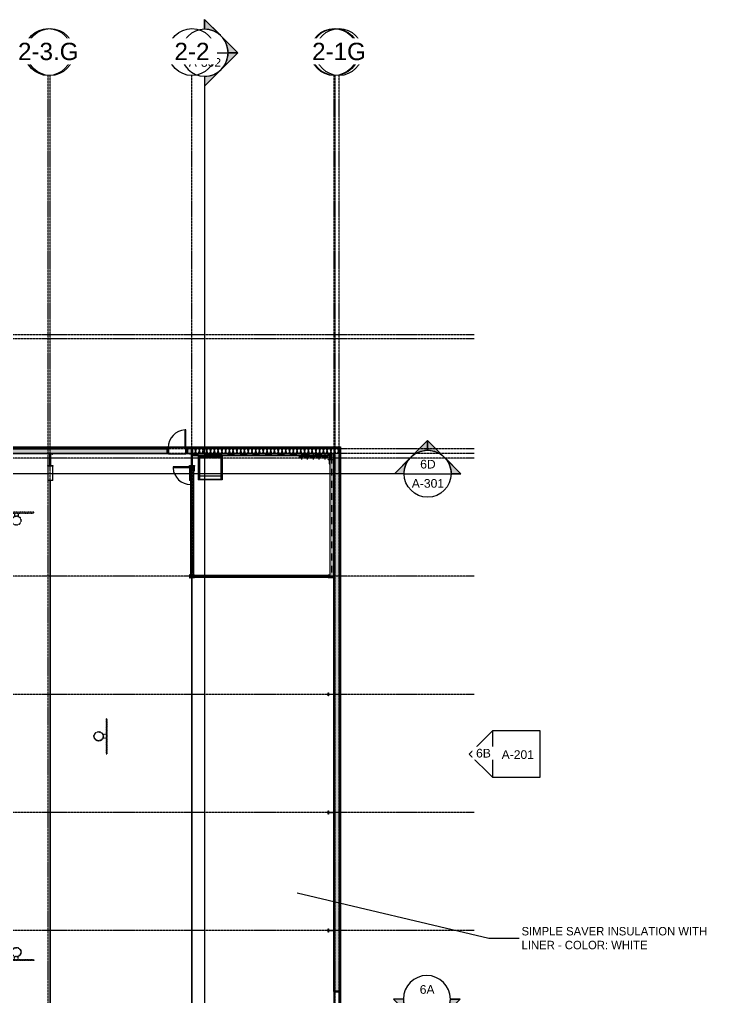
# Model space of a CAD drawing. Header units: inches. Extents: x 21035 to 27089, y -23277 to -20247.
# Drawn here: x 25629 to 27085, y -22244 to -20247 of the extents above; entities that cross this region are included whole.
import ezdxf

# ---------------------------------------------------------------- set-up
doc = ezdxf.new("R2010")
doc.units = ezdxf.units.IN
doc.header["$MEASUREMENT"] = 0
for name, pattern in [('Dash', [0.25, 0.125, -0.125]), ('Grid Line 1_2_', [0.875, 0.5, -0.125, 0.125, -0.125]), ('Hidden 1_8_', [0.1875, 0.125, -0.0625])]:
    doc.linetypes.add(name, pattern=pattern)
for name, color, linetype, lineweight in [('A-ANNO-IDEN', 131, 'Continuous', 9), ('A-DOOR', 31, 'Continuous', 13), ('A-GLAZ', 151, 'Continuous', 13), ('A-ROOF', 132, 'Continuous', 13), ('A-ROOF-PATT', 132, 'Continuous', 13), ('A-WALL', 113, 'Continuous', 13), ('A-WALL-PATT', 111, 'Continuous', 25), ('E-POWR-CNTR', 130, 'Continuous', 9), ('E-POWR-RISE', 130, 'Continuous', 9), ('G-ANNO-SYMB', 111, 'Continuous', 9), ('I-WALL', 2, 'Continuous', 13), ('Q-SPCQ', 91, 'Continuous', 13), ('Q-SPCQ-HDLN', 91, 'Dash', 9), ('S-BEAM', 12, 'Continuous', 13), ('S-COLS', 52, 'Continuous', 13), ('S-GRID', 1, 'Continuous', 9), ('S-GRID-IDEN', 1, 'Continuous', 9)]:
    doc.layers.add(name, color=color, linetype=linetype, lineweight=lineweight)
doc.styles.add('Arial', font='arial.ttf', dxfattribs={"height": 35.407186})
doc.styles.add('Arial_1', font='arial.ttf', dxfattribs={"height": 17.703593})
doc.styles.add('Century Gothic', font='GOTHIC.TTF', dxfattribs={"height": 17.245342})
pattern_1 = [(0, (0, 0), (0, 24), []), (90, (0, 0), (-24, 1e-15), [])]
pattern_2 = [(161.57, (0.96, 0.96), (-7.6802237, -0.0009796), [0, -54.643, 6.067, 0]), (18.43, (-0.96, 0.96), (-7.6802237, 0.0009796), [0, -54.643, 6.067, 0]), (108.43, (0.96, 0.96), (3.8382953, -19.20136532), [18.211, -42.499]), (71.57, (-0.96, 0.96), (3.8382953, 19.20136532), [18.211, -42.499])]
pattern_3 = [(45, (0, 0), (-19.00703, 19.00703), []), (45, (0, 28.8), (-19.00703, 19.00703), [])]
pattern_4 = [(225, (25691.39, -22360.053), (19.00703, -19.00703), []), (225, (25691.39, -22388.853), (19.00703, -19.00703), [])]
pattern_5 = [(225, (25980.89, -22360.053), (19.00703, -19.00703), []), (225, (25980.89, -22388.853), (19.00703, -19.00703), [])]
pattern_6 = [(0, (0, 0), (61.44, 15.36), [2.534, -43.546, 2.534, -43.546, -245.76]), (0, (0, 0), (61.44, 15.36), [-92.16, 2.534, -89.626, 2.534, -43.546, -107.52]), (0, (0, 0), (61.44, 15.36), [-230.4, 2.534, -28.186, 2.534, -74.266]), (120, (23.04, 7.68), (-44.02215, 45.528601), [2.534, -43.546, 2.534, -43.546, -245.76]), (120, (23.04, 7.68), (-44.02215, 45.528601), [-92.16, 2.534, -89.626, 2.534, -43.546, -107.52]), (120, (23.04, 7.68), (-44.02215, 45.528601), [-230.4, 2.534, -28.186, 2.534, -74.266]), (240, (30.72, 38.4), (-17.41785, -60.888601), [2.534, -43.546, 2.534, -43.546, -245.76]), (240, (30.72, 38.4), (-17.41785, -60.888601), [-92.16, 2.534, -89.626, 2.534, -43.546, -107.52]), (240, (30.72, 38.4), (-17.41785, -60.888601), [-230.4, 2.534, -28.186, 2.534, -74.266])]

# ---------------------------------------------------------------- blocks, each defined once
blk = doc.blocks.new('Basketball_Backstop-Performance_Sports_Systems-3103-Ceiling_Hung - 27_-0_ to 27_-11 7_8_-706978-RCP - First Floor')
at = {"layer": 'Q-SPCQ-HDLN', "color": 8}
for p, q in [((36, 0), (-36, 0)), ((-36, 0), (-36, -2.2)), ((-3.5, 0), (-3.5, 6.2)), ((3.5, 0), (3.5, 6.2)), ((36, -2.2), (36, 0)), ((-36, -2.2), (36, -2.2))]:
    blk.add_line(p, q, dxfattribs=at)
for radius in [9.62, 9]:
    blk.add_circle((0, 15.1), radius, dxfattribs=at)
blk = doc.blocks.new('Basketball_Backstop-Performance_Sports_Systems-3103-Ceiling_Hung - 27_-0_ to 27_-11 7_8_-652462-RCP - First Floor')
at = {"layer": 'Q-SPCQ-HDLN', "color": 8}
for p, q in [((-36, 0), (-36, 2.2)), ((-36, 2.2), (36, 2.2)), ((36, 2.2), (36, 0)), ((36, 0), (-36, 0)), ((-3.5, 0), (-3.5, -6.2)), ((3.5, 0), (3.5, -6.2))]:
    blk.add_line(p, q, dxfattribs=at)
for radius in [9.63, 9]:
    blk.add_circle((0, -15.1), radius, dxfattribs=at)
blk = doc.blocks.new('W-Wide Flange - W18X40-1630767-RCP - First Floor')
at = {"layer": 'S-BEAM', "color": 8, "lineweight": 9}
for p, q in [((-108.1, 3), (-108.1, 2.4)), ((-108.1, 3), (107.9, 3)), ((-108.1, -2.4), (-108.1, -3)), ((-108.1, -3), (107.9, -3))]:
    blk.add_line(p, q, dxfattribs=at)
blk = doc.blocks.new('W-Wide Flange - W12X26-1530486-RCP - First Floor')
at = {"layer": 'S-BEAM', "color": 8, "lineweight": 9}
for p, q in [((-129.4, 3.2), (-118.1, 3.2)), ((-117.6, 3.2), (120.5, 3.2)), ((120.7, 3.2), (121.4, 3.2)), ((121.4, -3.2), (121.4, 3.2)), ((-125.7, -3.2), (-118.1, -3.2)), ((-117.6, -3.2), (120.5, -3.2)), ((120.7, -3.2), (121.4, -3.2))]:
    blk.add_line(p, q, dxfattribs=at)
at = {"layer": 'S-BEAM', "color": 8, "linetype": 'Hidden 1_8_', "lineweight": 9}
for p, q in [((-129.4, 0.1), (-118.1, 0.1)), ((-117.6, 0.1), (120.5, 0.1)), ((120.7, 0.1), (121.4, 0.1)), ((-129.4, -0.1), (-118.2, -0.1)), ((-117.6, -0.1), (120.5, -0.1)), ((120.7, -0.1), (121.4, -0.1))]:
    blk.add_line(p, q, dxfattribs=at)
blk = doc.blocks.new('columns and girder2 - one-1334686-RCP - First Floor')
at = {"layer": 'S-BEAM', "lineweight": 9}
h = blk.add_hatch(dxfattribs=at)
h.set_pattern_fill('FP_22', color=8, style=0, pattern_type=2)
h.set_pattern_definition(pattern_4)
h.paths.add_polyline_path([(-5, -1.2), (-5, -2), (5, -2), (5, -1.2), (0, -1.2)], flags=0)
h.paths.add_polyline_path([(5, -22.8), (-5, -22.8), (-5, -24.3), (5, -24.3), (5, -23.3)], flags=0)
h.paths.add_polyline_path([(5, -1199.8), (-5, -1199.8), (-5, -1201.3), (5, -1201.3)], flags=0)
h.paths.add_polyline_path([(5, -1224.3), (-5, -1224.3), (-5, -1225), (5, -1225)], flags=0)
h = blk.add_hatch(dxfattribs=at)
h.set_pattern_fill('FP_22', color=8, style=0, pattern_type=2)
h.set_pattern_definition(pattern_4)
h.paths.add_polyline_path([(0.6, -2), (-0.6, -2), (-0.6, -22.8), (0.6, -22.8), (0.6, -4)], flags=0)
h.paths.add_polyline_path([(0.6, -1201.3), (-0.6, -1201.3), (-0.6, -1224.3), (0.6, -1224.3)], flags=0)
at = {"layer": 'S-BEAM', "color": 7}
for p, q in [((-5, -2), (-5, -1.2)), ((5, -2), (-5, -2)), ((-0.6, -22.8), (-0.6, -2)), ((-0.6, -2), (0.6, -2)), ((0.6, -2), (0.6, -22.8)), ((5, -1.2), (5, -2)), ((-5, -24.3), (-5, -22.8)), ((-5, -22.8), (5, -22.8)), ((5, -24.3), (-5, -24.3)), ((0.6, -22.8), (-0.6, -22.8)), ((5, -22.8), (5, -24.3)), ((-5, -1201.3), (-5, -1199.8)), ((-5, -1199.8), (5, -1199.8)), ((5, -1201.3), (-5, -1201.3)), ((-0.6, -1224.3), (-0.6, -1201.3)), ((-0.6, -1201.3), (0.6, -1201.3)), ((0.6, -1201.3), (0.6, -1224.3)), ((5, -1199.8), (5, -1201.3)), ((-5, -1225), (-5, -1224.3)), ((-5, -1224.3), (5, -1224.3)), ((0.6, -1224.3), (-0.6, -1224.3)), ((5, -1224.3), (5, -1225))]:
    blk.add_line(p, q, dxfattribs=at)
at = {"layer": 'S-BEAM', "color": 8, "lineweight": 9}
for p, q in [((-5, -24.3), (-5, -52)), ((5, -52), (5, -24.3)), ((-5, -52), (5, -52)), ((-0.6, -52), (-0.6, -217.2)), ((0.6, -217.2), (0.6, -52)), ((-0.6, -217.2), (-0.6, -338.2)), ((-0.6, -217.2), (0.6, -217.2)), ((0.6, -338.2), (0.6, -217.2)), ((-0.6, -338.2), (-0.6, -761.8)), ((-0.6, -338.2), (0.6, -338.2)), ((0.6, -761.8), (0.6, -338.2)), ((-0.6, -761.8), (-0.6, -997.1)), ((-0.6, -761.8), (0.6, -761.8)), ((0.6, -997.1), (0.6, -761.8)), ((-0.6, -997.1), (-0.6, -1170.7)), ((-0.6, -997.1), (0.6, -997.1)), ((0.6, -1170.7), (0.6, -997.1)), ((-5, -1170.7), (-5, -1199.8)), ((-5, -1170.7), (5, -1170.7)), ((5, -1199.8), (5, -1170.7))]:
    blk.add_line(p, q, dxfattribs=at)
blk = doc.blocks.new('columns and girder2 - one-V53-RCP - First Floor')
at = {"layer": 'S-BEAM', "lineweight": 9}
h = blk.add_hatch(dxfattribs=at)
h.set_pattern_fill('FP_32', color=8, style=0, pattern_type=2)
h.set_pattern_definition(pattern_5)
h.paths.add_polyline_path([(-5, -0.5), (-5, -2), (5, -2), (5, -0.5), (3, -0.5)], flags=0)
h.paths.add_polyline_path([(5, -22.8), (-5, -22.8), (-5, -24.3), (5, -24.3), (5, -23.3)], flags=0)
h.paths.add_polyline_path([(3, -1199.8), (2.4, -1199.8), (2.4, -1201.1), (-2.4, -1201.1), (-2.4, -1199.8), (-5, -1199.8), (-5, -1201.3), (5, -1201.3), (5, -1199.8)], flags=0)
h.paths.add_polyline_path([(5, -1224.3), (-5, -1224.3), (-5, -1225), (5, -1225)], flags=0)
h = blk.add_hatch(dxfattribs=at)
h.set_pattern_fill('FP_32', color=8, style=0, pattern_type=2)
h.set_pattern_definition(pattern_5)
h.paths.add_polyline_path([(-0.6, -2), (-0.6, -22.8), (0.6, -22.8), (0.6, -2)], flags=0)
h.paths.add_polyline_path([(0.6, -1201.3), (-0.6, -1201.3), (-0.6, -1224.3), (0.6, -1224.3), (0.6, -1204.7)], flags=0)
at = {"layer": 'S-BEAM', "color": 7}
for p, q in [((-5, -2), (-5, -0.5)), ((-5, -0.5), (5, -0.5)), ((5, -2), (-5, -2)), ((-0.6, -22.8), (-0.6, -2)), ((-0.6, -2), (0.6, -2)), ((0.6, -2), (0.6, -22.8)), ((5, -0.5), (5, -2)), ((-5, -24.3), (-5, -22.8)), ((-5, -22.8), (5, -22.8)), ((5, -24.3), (-5, -24.3)), ((0.6, -22.8), (-0.6, -22.8)), ((5, -22.8), (5, -24.3)), ((-5, -1201.3), (-5, -1199.8)), ((-5, -1199.8), (-2.4, -1199.8)), ((5, -1201.3), (-5, -1201.3)), ((-0.6, -1224.3), (-0.6, -1201.3)), ((-0.6, -1201.3), (0.6, -1201.3)), ((0.6, -1201.3), (0.6, -1224.3)), ((2.4, -1199.8), (5, -1199.8)), ((5, -1199.8), (5, -1201.3)), ((-5, -1225), (-5, -1224.3)), ((-5, -1224.3), (5, -1224.3)), ((0.6, -1224.3), (-0.6, -1224.3)), ((5, -1224.3), (5, -1225))]:
    blk.add_line(p, q, dxfattribs=at)
at = {"layer": 'S-BEAM', "color": 8, "lineweight": 9}
for p, q in [((-5, -24.3), (-5, -52)), ((5, -52), (5, -24.3)), ((-5, -52), (5, -52)), ((-0.6, -52), (-0.6, -217.2)), ((0.6, -217.2), (0.6, -52)), ((-0.6, -217.2), (-0.6, -338.2)), ((-0.6, -217.2), (0.6, -217.2)), ((0.6, -338.2), (0.6, -217.2)), ((-0.6, -338.2), (-0.6, -761.8)), ((-0.6, -338.2), (0.6, -338.2)), ((0.6, -761.8), (0.6, -338.2)), ((-0.6, -761.8), (-0.6, -972.6)), ((-0.6, -761.8), (0.6, -761.8)), ((0.6, -972.6), (0.6, -761.8)), ((3, -1170.7), (5, -1170.7)), ((5, -1199.8), (5, -1170.7)), ((-5, -1190), (-5, -1199.8))]:
    blk.add_line(p, q, dxfattribs=at)
blk = doc.blocks.new('Single-Flush - 36_ x 96_-1048073-RCP - First Floor')
at = {"layer": 'A-DOOR', "color": 7}
for p, q in [((16, 6.6), (16, 42.6)), ((18, 42.6), (16, 42.6)), ((18, 6.6), (18, 42.6)), ((18, 6.6), (16, 6.6))]:
    blk.add_line(p, q, dxfattribs=at)
at = {"layer": 'A-DOOR', "color": 8, "lineweight": 9}
blk.add_arc((18, 6.6), 36.1, 93.1789, 180, dxfattribs=at)
blk = doc.blocks.new('Girt_Z - 10_D-1239982-RCP - First Floor')
at = {"layer": 'S-BEAM', "color": 8, "lineweight": 9}
for p, q in [((26271.4, -22347.6), (26271.4, -22234.7)), ((26272, -22359.6), (26272, -22234.7)), ((26272, -22359.6), (26272, -22234.7)), ((26281.4, -22234.7), (26281.4, -22350.1)), ((26271.4, -22359.1), (26271.4, -22348)), ((26271.4, -22359.6), (26272, -22359.6)), ((26272, -22359.6), (26272, -22359.6)), ((26272, -22359.6), (26273.4, -22359.6))]:
    blk.add_line(p, q, dxfattribs=at)
blk = doc.blocks.new('lad500 - Standard-1624177-RCP - First Floor')
at = {"layer": 'Q-SPCQ', "color": 8, "lineweight": 9}
for p, q in [((26029.6, -21135.1), (26007.7, -21135.1)), ((26007.7, -21135.1), (26007.7, -21140.6)), ((26007.7, -21140.6), (26009.5, -21140.6)), ((26007.9, -21140.4), (26007.9, -21135.2)), ((26007.9, -21135.2), (26029.4, -21135.2)), ((26009.5, -21140.4), (26007.9, -21140.4)), ((26008.1, -21140.4), (26009.6, -21140.4)), ((26008.1, -21143.7), (26008.1, -21140.4)), ((26009.5, -21140.6), (26009.5, -21140.4)), ((26009.6, -21140.4), (26009.6, -21141.4)), ((26009.6, -21142.7), (26009.6, -21141.4)), ((26009.6, -21141.4), (26027.7, -21141.4)), ((26027.7, -21141.4), (26027.7, -21140.4)), ((26027.7, -21140.4), (26029.2, -21140.4)), ((26027.7, -21142.7), (26027.7, -21141.4)), ((26029.4, -21140.4), (26027.8, -21140.4)), ((26027.8, -21140.4), (26027.8, -21140.6)), ((26027.8, -21140.6), (26029.6, -21140.6)), ((26029.2, -21140.4), (26029.2, -21143.7)), ((26029.4, -21135.2), (26029.4, -21140.4)), ((26029.6, -21140.6), (26029.6, -21135.1)), ((26009.6, -21143.7), (26008.1, -21143.7)), ((26027.7, -21142.7), (26009.6, -21142.7)), ((26009.6, -21142.7), (26009.6, -21143.7)), ((26027.7, -21143.7), (26027.7, -21142.7)), ((26029.2, -21143.7), (26027.7, -21143.7))]:
    blk.add_line(p, q, dxfattribs=at)
blk = doc.blocks.new('RoofHatch_RHSR-FB_1_10228_SafetyRailSource - RoofHatch_RHSR-FB_1_10228_SafetyRailSource-1630512-RCP - First Floor')
at = {"layer": 'A-GLAZ', "color": 8, "lineweight": 9}
for p, q in [((-37, -32.4), (-37, 15.6)), ((-37, 15.6), (11, 15.6)), ((10, 16.6), (-36, 16.6)), ((-36, 16.6), (-36, 14.6)), ((-36, 14.6), (10, 14.6)), ((-28.9, 13.8), (-28.9, -30.7)), ((9.3, 13.8), (9.3, 2.1)), ((10, 14.6), (10, 16.6)), ((11, 15.6), (11, 2.5)), ((11, 2.5), (11, 13.8)), ((11, 2.3), (11, -19.2)), ((11, -19.2), (11, 2.3)), ((11.3, 2.5), (11.3, 13.8)), ((11.3, -19.2), (11.3, 2.3)), ((9.3, -19), (9.3, -30.7)), ((11, -19.4), (11, -32.4)), ((11, -30.7), (11, -19.4)), ((11.3, -30.7), (11.3, -19.4)), ((11, -32.4), (-37, -32.4))]:
    blk.add_line(p, q, dxfattribs=at)
blk = doc.blocks.new('W-Wide Flange - W12X22-1624375-RCP - First Floor')
at = {"layer": 'S-BEAM', "color": 8, "lineweight": 9}
for p, q in [((-142.2, 2), (-142.2, -1.6)), ((-142.2, 2), (-142.1, 2)), ((-141.9, 2), (93.8, 2)), ((94, 2), (115.5, 2)), ((115.7, 2), (141.9, 2))]:
    blk.add_line(p, q, dxfattribs=at)
at = {"layer": 'S-BEAM', "color": 8, "linetype": 'Hidden 1_8_', "lineweight": 9}
for p, q in [((-142.2, 0.1), (-142.1, 0.1)), ((-141.9, 0.1), (93.8, 0.1)), ((94, 0.1), (115.5, 0.1)), ((115.7, 0.1), (141.9, 0.1)), ((-142.2, -0.1), (-142.1, -0.1)), ((-141.9, -0.1), (93.8, -0.1)), ((94, -0.1), (115.5, -0.1)), ((115.7, -0.1), (141.9, -0.1))]:
    blk.add_line(p, q, dxfattribs=at)
blk = doc.blocks.new('Single-Flush - 36_ x 84_-1318898-RCP - First Floor')
at = {"layer": 'A-DOOR', "color": 7}
for p, q in [((16, 2.4), (16, 38.4)), ((18, 38.4), (16, 38.4)), ((18, 2.4), (18, 38.4)), ((18, 2.4), (16, 2.4))]:
    blk.add_line(p, q, dxfattribs=at)
at = {"layer": 'A-DOOR', "color": 8, "lineweight": 9}
blk.add_arc((18, 2.4), 36.1, 93.1789, 180, dxfattribs=at)
blk = doc.blocks.new('Grid - Grid Head - Circle-14747-RCP - First Floor')
at = {"layer": 'S-GRID-IDEN'}
blk.add_circle((0, 0), 0.25, dxfattribs=at)
blk = doc.blocks.new('Section - Section Head - Filled-1526-RCP - First Floor')
at = {"layer": 'G-ANNO-SYMB'}
h = blk.add_hatch(color=256, dxfattribs=at)
edge = h.paths.add_edge_path(flags=0)
edge.add_line((-0.427, 0.177), (-0.25, 0.354))
edge.add_line((-0.25, 0.354), (-0.25, 0.25))
edge.add_arc((-0.25, 0), 0.25, 90, 135)
h = blk.add_hatch(color=256, dxfattribs=at)
edge = h.paths.add_edge_path(flags=0)
edge.add_arc((-0.25, 0), 0.25, 45, 90)
edge.add_line((-0.25, 0.25), (-0.25, 0.354))
edge.add_line((-0.25, 0.354), (-0.073, 0.177))
h = blk.add_hatch(color=256, dxfattribs=at)
edge = h.paths.add_edge_path(flags=0)
edge.add_arc((-0.25, 0), 0.25, 137.9216, 180)
edge.add_line((-0.5, 0), (-0.604, 0))
edge.add_line((-0.604, 0), (-0.436, 0.168))
h = blk.add_hatch(color=256, dxfattribs=at)
edge = h.paths.add_edge_path(flags=0)
edge.add_line((-0.064, 0.168), (0.104, 0))
edge.add_line((0.104, 0), (0, 0))
edge.add_arc((-0.25, 0), 0.25, 0, 42.0784)
for p, q in [((-0.25, 0.354), (-0.604, 0)), ((-0.25, 0.354), (-0.427, 0.177)), ((-0.25, 0.354), (0.104, 0)), ((-0.25, 0.25), (-0.25, 0.354)), ((-0.073, 0.177), (-0.25, 0.354)), ((-0.25, 0.354), (-0.25, 0.25)), ((-0.436, 0.168), (-0.604, 0)), ((0.104, 0), (-0.064, 0.168)), ((-0.604, 0), (-0.5, 0)), ((0, 0), (0.104, 0)), ((-0.5, 0), (-0.604, 0)), ((0, 0), (0.104, 0))]:
    blk.add_line(p, q, dxfattribs=at)
for start, end in [(360, 180), (90, 135), (45, 90), (137.9216, 180), (0, 42.0784), (180, 360)]:
    blk.add_arc((-0.25, 0), 0.25, start, end, dxfattribs=at)
blk = doc.blocks.new('Elevation - Detail Number-93309-RCP - First Floor')
at = {"layer": 'G-ANNO-SYMB'}
for p, q in [((-0.25, -0.25), (-0.25, 0.25)), ((-0.25, 0.25), (0.25, 0.25)), ((0.25, 0.25), (0.25, -0.25)), ((0.25, -0.25), (-0.25, -0.25))]:
    blk.add_line(p, q, dxfattribs=at)
blk = doc.blocks.new('Elevation - Detail Number-93036-RCP - First Floor')
at = {"layer": 'G-ANNO-SYMB'}
for p, q in [((0, 0.25), (-0.25, 0)), ((0.25, 0), (0, 0.25)), ((-0.25, 0), (0.25, 0))]:
    blk.add_line(p, q, dxfattribs=at)

msp = doc.modelspace()

# ---------------------------------------------------------------- hatches: boundary and pattern name
at = {"layer": 'A-ROOF-PATT', "lineweight": 9}
h = msp.add_hatch(dxfattribs=at)
h.set_pattern_fill('FP_17', color=8, style=0, pattern_type=2)
h.set_pattern_definition([(90, (0, -38.45), (36.188, -2e-15), [])])
h.paths.add_polyline_path([(26284.39023, -22371.68387), (26284.39023, -21120.45299), (22783.89023, -21120.45299), (22783.89023, -21121.80281), (26283.89023, -21121.80281), (26283.89023, -22233.67781), (26281.39028, -22233.67781), (26281.45273, -22369.55281), (26281.45273, -22369.61531), (26281.45273, -22371.68387), (26283.82773, -22371.68387), (26283.89023, -22371.68387)], flags=0)
h.paths.add_polyline_path([(26272.64023, -22371.68387), (26273.39023, -22371.68387), (26273.39023, -22370.67781), (26272.64023, -22370.67781)], flags=0)
h.paths.add_polyline_path([(22780.63923, -22369.95341), (22781.38923, -22369.95341), (22781.38923, -22356.55281), (22780.63923, -22356.55281), (22780.63923, -22369.55281)], flags=0)
h.paths.add_polyline_path([(22781.38923, -22347.05281), (22781.38923, -22111.80281), (22780.63923, -22111.80281), (22780.63923, -22347.05281)], flags=0)
h.paths.add_polyline_path([(22780.63923, -22105.80281), (22781.38923, -22105.80281), (22781.38923, -21870.55281), (22780.63923, -21870.55281), (22780.63923, -22104.30138)], flags=0)
h.paths.add_polyline_path([(22780.63923, -21864.55281), (22781.38923, -21864.55281), (22781.38923, -21851.55281), (22780.63923, -21851.55281), (22780.63923, -21854.55281)], flags=0)
h.paths.add_polyline_path([(22928.76523, -21135.05281), (23072.76523, -21135.05281), (23072.76523, -21134.30281), (22928.76523, -21134.30281)], flags=0)
at = {"layer": 'A-WALL-PATT', "lineweight": 9}
h = msp.add_hatch(dxfattribs=at)
h.set_pattern_fill('FP_14', color=8, style=0, pattern_type=2)
h.set_pattern_definition(pattern_1)
h.paths.add_polyline_path([(22783.89023, -21124.30281), (22847.76523, -21124.30281), (22847.76523, -21123.30281), (22783.89023, -21123.30281)], flags=0)
h.paths.add_polyline_path([(25981.01523, -21124.30281), (25981.01523, -21123.30281), (25968.76523, -21123.30281), (25968.76523, -21124.30281), (25980.26523, -21124.30281)], flags=0)
h.paths.add_polyline_path([(22919.76523, -21124.30281), (22928.76523, -21124.30281), (22928.76523, -21123.30281), (22919.76523, -21123.30281)], flags=0)
h.paths.add_polyline_path([(25932.76523, -21124.30281), (25932.76523, -21123.30281), (23072.76523, -21123.30281), (23072.76523, -21124.30281), (25802.40138, -21124.30281)], flags=0)
h = msp.add_hatch(dxfattribs=at)
h.set_pattern_fill('FP_11', color=8, style=0, pattern_type=2)
h.set_pattern_definition(pattern_2)
h.paths.add_polyline_path([(23696.83638, -21134.30281), (25932.01523, -21134.30281), (25932.01523, -21128.42781), (25932.76523, -21128.42781), (25932.76523, -21124.30281), (23072.76523, -21124.30281), (23072.76523, -21128.42781), (23073.51523, -21128.42781), (23073.51523, -21134.30281), (23626.65088, -21134.30281)], flags=0)
h.paths.add_polyline_path([(22784.42488, -21134.30281), (22847.01523, -21134.30281), (22847.01523, -21128.42781), (22847.76523, -21128.42781), (22847.76523, -21124.30281), (22783.89023, -21124.30281), (22783.89023, -21134.30281)], flags=0)
h.paths.add_polyline_path([(25980.26523, -21134.30281), (25980.26523, -21124.30281), (25968.76523, -21124.30281), (25968.76523, -21128.42781), (25969.51523, -21128.42781), (25969.51523, -21134.30281), (25977.86513, -21134.30281)], flags=0)
h.paths.add_polyline_path([(22920.51523, -21134.30281), (22928.01523, -21134.30281), (22928.01523, -21128.42781), (22928.76523, -21128.42781), (22928.76523, -21124.30281), (22919.76523, -21124.30281), (22919.76523, -21128.42781), (22920.51523, -21128.42781)], flags=0)
h = msp.add_hatch(dxfattribs=at)
h.set_pattern_fill('FP_14', color=8, style=0, pattern_type=2)
h.set_pattern_definition(pattern_1)
h.paths.add_polyline_path([(26223.51438, -21124.30281), (26282.39023, -21124.30281), (26282.39023, -21123.30281), (25981.01523, -21123.30281), (25981.01523, -21124.30281), (26083.14338, -21124.30281)], flags=0)
h = msp.add_hatch(dxfattribs=at)
h.set_pattern_fill('FP_11', color=8, style=0, pattern_type=2)
h.set_pattern_definition(pattern_2)
h.paths.add_polyline_path([(26271.39023, -21134.30281), (26281.39023, -21134.30281), (26281.39023, -21124.30281), (25981.76523, -21124.30281), (25981.76523, -21134.30281), (26258.60713, -21134.30281)], flags=0)
h = msp.add_hatch(dxfattribs=at)
h.set_pattern_fill('FP_11', color=8, style=0, pattern_type=2)
h.set_pattern_definition(pattern_2)
h.paths.add_polyline_path([(26271.39023, -22232.92781), (26281.39023, -22232.92781), (26281.39023, -21134.30281), (26271.39023, -21134.30281), (26271.39023, -22181.76888)], flags=0)
h = msp.add_hatch(dxfattribs=at)
h.set_pattern_fill('FP_14', color=8, style=0, pattern_type=2)
h.set_pattern_definition(pattern_1)
h.paths.add_polyline_path([(26281.39023, -22233.67781), (26282.39023, -22233.67781), (26282.39023, -21124.30281), (26281.39023, -21124.30281), (26281.39023, -22232.92781)], flags=0)
h = msp.add_hatch(dxfattribs=at)
h.set_pattern_fill('FP_10', color=8, style=0, pattern_type=2)
h.set_pattern_definition(pattern_6)
h.paths.add_polyline_path([(25978.45273, -21384.91031), (25982.70273, -21384.91031), (25982.70273, -21384.28531), (25979.07773, -21384.28531), (25979.07773, -21198.1805), (25980.89023, -21198.1805), (25980.89023, -21197.5555), (25978.45273, -21197.5555), (25978.45273, -21378.04357)], flags=0)
h.paths.add_polyline_path([(25978.45273, -21161.5555), (25980.89023, -21161.5555), (25980.89023, -21160.9305), (25979.07773, -21160.9305), (25979.07773, -21158.93936), (25978.45273, -21158.93936)], flags=0)
h = msp.add_hatch(dxfattribs=at)
h.set_pattern_fill('FP_10', color=8, style=0, pattern_type=2)
h.set_pattern_definition(pattern_6)
h.paths.add_polyline_path([(25982.70273, -21384.91031), (25983.32773, -21384.91031), (25983.32773, -21197.5555), (25980.89023, -21197.5555), (25980.89023, -21198.1805), (25982.70273, -21198.1805), (25982.70273, -21384.28531)], flags=0)
h.paths.add_polyline_path([(25980.89023, -21161.5555), (25983.32773, -21161.5555), (25983.32773, -21158.93936), (25982.70273, -21158.93936), (25982.70273, -21160.9305), (25980.89023, -21160.9305)], flags=0)
h = msp.add_hatch(dxfattribs=at)
h.set_pattern_fill('FP_10', color=8, style=0, pattern_type=2)
h.set_pattern_definition(pattern_6)
h.paths.add_polyline_path([(26083.14338, -21387.49031), (26259.19023, -21387.49031), (26259.19023, -21383.24031), (26258.56523, -21383.24031), (26258.56523, -21386.86531), (25985.51523, -21386.86531), (25985.51523, -21383.24031), (25984.89023, -21383.24031), (25984.89023, -21387.49031), (26012.95788, -21387.49031)], flags=0)
at = {"layer": 'S-COLS', "lineweight": 9}
h = msp.add_hatch(dxfattribs=at)
h.set_pattern_fill('FP_8', color=8, style=0, pattern_type=2)
h.set_pattern_definition(pattern_3)
h.paths.add_polyline_path([(25930.51523, -21134.30281), (25930.51523, -21124.30281), (25927.62523, -21124.30281), (25927.75293, -21124.61111), (25928.06123, -21124.73881), (25929.98923, -21125.04418), (25929.98923, -21133.56145), (25927.75293, -21133.99451), (25927.62523, -21134.30281)], flags=0)
h = msp.add_hatch(dxfattribs=at)
h.set_pattern_fill('FP_8', color=8, style=0, pattern_type=2)
h.set_pattern_definition(pattern_3)
h.paths.add_polyline_path([(25973.90523, -21134.30281), (25973.77752, -21133.99451), (25973.46923, -21133.86681), (25971.54123, -21133.56145), (25971.54123, -21125.04418), (25973.77752, -21124.61111), (25973.90523, -21124.30281), (25971.01523, -21124.30281), (25971.01523, -21134.30281)], flags=0)
h = msp.add_hatch(dxfattribs=at)
h.set_pattern_fill('FP_8', color=8, style=0, pattern_type=2)
h.set_pattern_definition(pattern_3)
h.paths.add_polyline_path([(26259.39023, -21146.80281), (26271.39023, -21146.80281), (26271.39023, -21146.36922), (26266.22616, -21146.36922), (26265.73726, -21146.16671), (26265.53476, -21145.64107), (26265.53476, -21135.42781), (26265.73726, -21134.93891), (26266.22616, -21134.7364), (26271.39023, -21134.7364), (26271.39023, -21134.30281), (26259.39023, -21134.30281), (26259.39023, -21134.7364), (26264.55429, -21134.7364), (26265.04319, -21134.93891), (26265.24569, -21135.42781), (26265.24569, -21145.67781), (26265.04319, -21146.16671), (26264.55429, -21146.36922), (26259.39023, -21146.36922)], flags=0)
h = msp.add_hatch(dxfattribs=at)
h.set_pattern_fill('FP_8', color=8, style=0, pattern_type=2)
h.set_pattern_definition(pattern_3)
h.paths.add_polyline_path([(25977.32523, -21389.05281), (25977.32523, -21385.88531), (25977.52732, -21385.39741), (25978.01523, -21385.19531), (25983.76523, -21385.19531), (25984.25313, -21385.39741), (25984.45523, -21385.88531), (25984.45523, -21389.05281), (25984.89023, -21389.05281), (25984.89023, -21381.05281), (25984.45523, -21381.05281), (25984.45523, -21384.22031), (25984.25313, -21384.70821), (25983.76523, -21384.91031), (25977.86513, -21384.84814), (25977.52732, -21384.70821), (25977.32523, -21384.22031), (25977.32523, -21381.05281), (25976.89023, -21381.05281), (25976.89023, -21389.05281)], flags=0)
h = msp.add_hatch(dxfattribs=at)
h.set_pattern_fill('FP_8', color=8, style=0, pattern_type=2)
h.set_pattern_definition(pattern_3)
h.paths.add_polyline_path([(26259.19023, -21629.54781), (26259.57023, -21629.54781), (26259.57023, -21627.10031), (26259.77012, -21626.61771), (26260.25273, -21626.41781), (26270.32773, -21626.41781), (26270.81033, -21626.61771), (26271.01023, -21627.10031), (26271.01023, -21629.54781), (26271.39023, -21629.54781), (26271.39023, -21623.05781), (26271.01023, -21623.05781), (26271.01023, -21625.50531), (26270.81033, -21625.98791), (26270.32773, -21626.18781), (26260.25273, -21626.18781), (26259.77012, -21625.98791), (26259.57023, -21625.50531), (26259.57023, -21623.05781), (26259.19023, -21623.05781)], flags=0)
h = msp.add_hatch(dxfattribs=at)
h.set_pattern_fill('FP_8', color=8, style=0, pattern_type=2)
h.set_pattern_definition(pattern_3)
h.paths.add_polyline_path([(26271.39023, -21870.79781), (26271.39023, -21864.30781), (26271.01023, -21864.30781), (26271.01023, -21866.75531), (26270.81033, -21867.23791), (26270.32773, -21867.43781), (26260.25273, -21867.43781), (26259.77012, -21867.23791), (26259.57023, -21866.75531), (26259.57023, -21864.30781), (26259.19023, -21864.30781), (26259.19023, -21870.79781), (26259.57023, -21870.79781), (26259.57023, -21868.35031), (26259.77012, -21867.86771), (26260.25273, -21867.66781), (26270.32773, -21867.66781), (26270.81033, -21867.86771), (26271.01023, -21868.35031), (26271.01023, -21870.79781)], flags=0)
h = msp.add_hatch(dxfattribs=at)
h.set_pattern_fill('FP_8', color=8, style=0, pattern_type=2)
h.set_pattern_definition(pattern_3)
h.paths.add_polyline_path([(26271.39023, -22234.66081), (26281.39023, -22234.66081), (26281.39023, -22231.77081), (26281.08193, -22231.89851), (26280.95423, -22232.20681), (26280.64886, -22234.13481), (26272.13159, -22234.13481), (26271.69852, -22231.89851), (26271.39023, -22231.77081)], flags=0)

# ---------------------------------------------------------------- linework, layer by layer
at = {"layer": 'A-ANNO-IDEN', "color": 163}
for p, q in [((26196.09172, -22032.17441), (26587.21442, -22124.6186)), ((26587.21442, -22124.6186), (26654.29278, -22124.6186))]:
    msp.add_line(p, q, dxfattribs=at)
at = {"layer": 'A-ROOF', "color": 8, "lineweight": 9}
for p, q in [((22783.89023, -21120.45299), (26284.39023, -21120.45299)), ((26284.39023, -21120.45299), (26284.39023, -22371.68387)), ((25996.39023, -21138.7664), (25996.39023, -21186.30281)), ((26040.89023, -21186.30281), (26040.89023, -21138.7664)), ((26261.39023, -21138.7664), (26261.39023, -21146.36922)), ((26261.39023, -21146.80281), (26261.39023, -21155.30281)), ((26261.39023, -21155.30281), (26262.77108, -21155.30281)), ((26269.25937, -21155.30281), (26270.65406, -21155.30281)), ((25996.39023, -21186.30281), (26040.89023, -21186.30281))]:
    msp.add_line(p, q, dxfattribs=at)
at = {"layer": 'A-WALL', "color": 7}
for p, q in [((23072.76523, -21121.80281), (25932.76523, -21121.80281)), ((25932.76523, -21121.80281), (25932.76523, -21135.05281)), ((25968.76523, -21135.05281), (25968.76523, -21121.80281)), ((25968.76523, -21121.80281), (26283.89023, -21121.80281)), ((26283.89023, -21121.80281), (26283.89023, -22233.67781)), ((23072.76523, -21123.30281), (25932.76523, -21123.30281)), ((23072.76523, -21124.30281), (25932.76523, -21124.30281)), ((25932.76523, -21135.05281), (23072.76523, -21135.05281)), ((25932.01523, -21134.30281), (23073.51523, -21134.30281)), ((25932.01523, -21128.42781), (25932.76523, -21128.42781)), ((25932.01523, -21128.42781), (25932.01523, -21134.30281)), ((26282.39023, -21123.30281), (25968.76523, -21123.30281)), ((26281.39023, -21124.30281), (25968.76523, -21124.30281)), ((25968.76523, -21128.42781), (25969.51523, -21128.42781)), ((26007.70273, -21135.05281), (25968.76523, -21135.05281)), ((25969.51523, -21134.30281), (25969.51523, -21128.42781)), ((25980.26523, -21134.30281), (25969.51523, -21134.30281)), ((25980.26523, -21134.30281), (25980.26523, -21124.30281)), ((25981.76523, -21124.30281), (25981.76523, -21134.30281)), ((26271.39023, -21134.30281), (25981.76523, -21134.30281)), ((26270.64023, -21135.05281), (26029.57773, -21135.05281)), ((26270.64023, -22233.67781), (26270.64023, -21135.05281)), ((26271.39023, -21134.30281), (26271.39023, -22232.92781)), ((26281.39023, -21124.30281), (26281.39023, -22233.67781)), ((26282.39023, -21123.30281), (26282.39023, -22233.67781)), ((25979.07773, -21160.9305), (25979.07773, -21158.93936)), ((25982.70273, -21160.9305), (25979.07773, -21160.9305)), ((25982.70273, -21158.93936), (25982.70273, -21160.9305)), ((25979.07773, -21384.28531), (25979.07773, -21198.1805)), ((25979.07773, -21198.1805), (25982.70273, -21198.1805)), ((25982.70273, -21198.1805), (25982.70273, -21384.28531)), ((25982.70273, -21384.28531), (25979.07773, -21384.28531)), ((26258.56523, -21383.24031), (25985.51523, -21383.24031)), ((25985.51523, -21386.86531), (25985.51523, -21383.24031)), ((26258.56523, -21386.86531), (25985.51523, -21386.86531)), ((26258.56523, -21383.24031), (26258.56523, -21386.86531)), ((26283.89023, -22233.67781), (26270.64023, -22233.67781)), ((26281.39023, -22232.92781), (26271.39023, -22232.92781)), ((26281.89023, -22372.24031), (26281.89023, -22233.74031)), ((26281.89023, -22233.74031), (26283.46503, -22233.74031)), ((26283.46503, -22233.74031), (26283.46503, -22372.24031))]:
    msp.add_line(p, q, dxfattribs=at)
at = {"layer": 'A-WALL', "color": 8, "lineweight": 9}
for p, q in [((25968.76523, -21121.80281), (25932.76523, -21121.80281)), ((25932.76523, -21135.05281), (25968.76523, -21135.05281))]:
    msp.add_line(p, q, dxfattribs=at)
at = {"layer": 'E-POWR-CNTR', "color": 8}
for p, q in [((26199.11577, -21140.47995), (26211.11577, -21140.47995)), ((26205.11577, -21146.47995), (26205.11577, -21134.47995)), ((26211.11577, -21140.47995), (26223.11577, -21140.47995)), ((26217.11577, -21146.47995), (26217.11577, -21134.47995)), ((26223.11577, -21140.47995), (26235.11577, -21140.47995)), ((26229.11577, -21146.47995), (26229.11577, -21134.47995)), ((26235.11577, -21140.47995), (26247.11577, -21140.47995)), ((26241.11577, -21146.47995), (26241.11577, -21134.47995)), ((26247.11577, -21140.47995), (26259.11577, -21140.47995)), ((26253.11577, -21146.47995), (26253.11577, -21134.47995))]:
    msp.add_line(p, q, dxfattribs=at)
at = {"layer": 'E-POWR-RISE', "color": 8}
for centre, start, end in [((26205.11577, -21140.47995), 0, 180), ((26205.11577, -21140.47995), 180, 0), ((26217.11577, -21140.47995), 0, 180), ((26217.11577, -21140.47995), 180, 0), ((26229.11577, -21140.47995), 0, 180), ((26229.11577, -21140.47995), 180, 0), ((26241.11577, -21140.47995), 0, 180), ((26241.11577, -21140.47995), 180, 0), ((26253.11577, -21140.47995), 0, 180), ((26253.11577, -21140.47995), 180, 0)]:
    msp.add_arc(centre, 3.3125, start, end, dxfattribs=at)
at = {"layer": 'G-ANNO-SYMB'}
for p, q in [((26006.81696, -20363.10083), (26006.81696, -23159.64997)), ((26414.4279, -21175.34566), (22772.63634, -21175.34566)), ((26414.4279, -21175.34566), (26510.4279, -21175.34566))]:
    msp.add_line(p, q, dxfattribs=at)
at = {"layer": 'I-WALL', "color": 7}
for p, q in [((25978.45273, -21161.5555), (25978.45273, -21158.93936)), ((25978.45273, -21158.93936), (25983.32773, -21158.93936)), ((25983.32773, -21161.5555), (25978.45273, -21161.5555)), ((25983.32773, -21158.93936), (25983.32773, -21161.5555)), ((25978.45273, -21384.91031), (25978.45273, -21197.5555)), ((25978.45273, -21197.5555), (25983.32773, -21197.5555)), ((25983.32773, -21197.5555), (25983.32773, -21384.91031)), ((25983.32773, -21384.91031), (25978.45273, -21384.91031)), ((25984.89023, -21382.61531), (26259.19023, -21382.61531)), ((25984.89023, -21387.49031), (25984.89023, -21382.61531)), ((26259.19023, -21387.49031), (25984.89023, -21387.49031)), ((26259.19023, -21382.61531), (26259.19023, -21387.49031))]:
    msp.add_line(p, q, dxfattribs=at)
at = {"layer": 'I-WALL', "color": 8, "lineweight": 9}
for p, q in [((25978.45273, -21161.5555), (25978.45273, -21197.5555)), ((25983.32773, -21197.5555), (25983.32773, -21161.5555)), ((25983.90023, -21169.76688), (25984.20273, -21169.76688)), ((25984.20273, -21384.72909), (25984.20273, -21169.76688)), ((25979.32773, -21385.19531), (25979.32773, -21387.49031)), ((25984.20273, -21386.55281), (25979.32773, -21386.55281)), ((25979.32773, -21387.49031), (25984.45523, -21387.49031)), ((25984.45523, -21382.61531), (25984.20273, -21382.61531)), ((25984.20273, -21386.55281), (25984.20273, -21385.37653)), ((26262.77108, -21382.61531), (26259.57023, -21382.61531)), ((26259.57023, -21387.49031), (26270.64023, -21387.49031)), ((26270.64023, -21382.61531), (26269.25937, -21382.61531))]:
    msp.add_line(p, q, dxfattribs=at)
at = {"layer": 'S-COLS', "color": 7}
for p, q in [((25927.62523, -21124.30281), (25930.51523, -21124.30281)), ((25930.51523, -21134.30281), (25927.62523, -21134.30281)), ((25929.98923, -21125.04418), (25928.06123, -21124.73881)), ((25928.06123, -21133.86681), (25929.98923, -21133.56145)), ((25929.98923, -21133.56145), (25929.98923, -21125.04418)), ((25930.51523, -21124.30281), (25930.51523, -21134.30281)), ((25971.01523, -21134.30281), (25971.01523, -21124.30281)), ((25971.01523, -21124.30281), (25973.90523, -21124.30281)), ((25973.90523, -21134.30281), (25971.01523, -21134.30281)), ((25973.46923, -21124.73881), (25971.54123, -21125.04418)), ((25971.54123, -21125.04418), (25971.54123, -21133.56145)), ((25971.54123, -21133.56145), (25973.46923, -21133.86681)), ((26259.39023, -21134.7364), (26259.39023, -21134.30281)), ((26259.39023, -21134.30281), (26271.39023, -21134.30281)), ((26264.55429, -21134.7364), (26259.39023, -21134.7364)), ((26265.24569, -21145.67781), (26265.24569, -21135.42781)), ((26265.53476, -21135.42781), (26265.53476, -21145.67781)), ((26271.39023, -21134.7364), (26266.22616, -21134.7364)), ((26271.39023, -21134.30281), (26271.39023, -21134.7364)), ((26259.39023, -21146.36922), (26264.55429, -21146.36922)), ((26259.39023, -21146.80281), (26259.39023, -21146.36922)), ((26271.39023, -21146.80281), (26259.39023, -21146.80281)), ((26266.22616, -21146.36922), (26271.39023, -21146.36922)), ((26271.39023, -21146.36922), (26271.39023, -21146.80281)), ((25976.89023, -21389.05281), (25976.89023, -21381.05281)), ((25976.89023, -21381.05281), (25977.32523, -21381.05281)), ((25977.32523, -21381.05281), (25977.32523, -21384.22031)), ((25984.45523, -21384.22031), (25984.45523, -21381.05281)), ((25984.45523, -21381.05281), (25984.89023, -21381.05281)), ((25984.89023, -21381.05281), (25984.89023, -21389.05281)), ((25977.32523, -21389.05281), (25976.89023, -21389.05281)), ((25977.32523, -21385.88531), (25977.32523, -21389.05281)), ((25978.01523, -21384.91031), (25983.76523, -21384.91031)), ((25983.76523, -21385.19531), (25978.01523, -21385.19531)), ((25984.45523, -21389.05281), (25984.45523, -21385.88531)), ((25984.89023, -21389.05281), (25984.45523, -21389.05281)), ((26259.19023, -21388.29781), (26259.19023, -21381.80781)), ((26259.19023, -21381.80781), (26259.57023, -21381.80781)), ((26259.57023, -21388.29781), (26259.19023, -21388.29781)), ((26259.57023, -21381.80781), (26259.57023, -21384.25531)), ((26259.57023, -21385.85031), (26259.57023, -21388.29781)), ((26260.25273, -21384.93781), (26270.32773, -21384.93781)), ((26270.32773, -21385.16781), (26260.25273, -21385.16781)), ((26271.01023, -21384.25531), (26271.01023, -21381.80781)), ((26271.01023, -21381.80781), (26271.39023, -21381.80781)), ((26271.01023, -21388.29781), (26271.01023, -21385.85031)), ((26271.39023, -21388.29781), (26271.01023, -21388.29781)), ((26271.39023, -21381.80781), (26271.39023, -21388.29781)), ((26259.19023, -21629.54781), (26259.19023, -21623.05781)), ((26259.19023, -21623.05781), (26259.57023, -21623.05781)), ((26259.57023, -21629.54781), (26259.19023, -21629.54781)), ((26259.57023, -21623.05781), (26259.57023, -21625.50531)), ((26259.57023, -21627.10031), (26259.57023, -21629.54781)), ((26260.25273, -21626.18781), (26270.32773, -21626.18781)), ((26270.32773, -21626.41781), (26260.25273, -21626.41781)), ((26271.01023, -21625.50531), (26271.01023, -21623.05781)), ((26271.01023, -21623.05781), (26271.39023, -21623.05781)), ((26271.01023, -21629.54781), (26271.01023, -21627.10031)), ((26271.39023, -21629.54781), (26271.01023, -21629.54781)), ((26271.39023, -21623.05781), (26271.39023, -21629.54781)), ((26259.19023, -21870.79781), (26259.19023, -21864.30781)), ((26259.19023, -21864.30781), (26259.57023, -21864.30781)), ((26259.57023, -21870.79781), (26259.19023, -21870.79781)), ((26259.57023, -21864.30781), (26259.57023, -21866.75531)), ((26259.57023, -21868.35031), (26259.57023, -21870.79781)), ((26260.25273, -21867.43781), (26270.32773, -21867.43781)), ((26270.32773, -21867.66781), (26260.25273, -21867.66781)), ((26271.01023, -21866.75531), (26271.01023, -21864.30781)), ((26271.01023, -21864.30781), (26271.39023, -21864.30781)), ((26271.01023, -21870.79781), (26271.01023, -21868.35031)), ((26271.39023, -21870.79781), (26271.01023, -21870.79781)), ((26271.39023, -21864.30781), (26271.39023, -21870.79781)), ((26259.19023, -22112.04781), (26259.19023, -22105.55781)), ((26259.19023, -22105.55781), (26259.57023, -22105.55781)), ((26259.57023, -22112.04781), (26259.19023, -22112.04781)), ((26259.57023, -22105.55781), (26259.57023, -22108.00531)), ((26259.57023, -22109.60031), (26259.57023, -22112.04781)), ((26260.25273, -22108.68781), (26270.32773, -22108.68781)), ((26270.32773, -22108.91781), (26260.25273, -22108.91781)), ((26271.01023, -22108.00531), (26271.01023, -22105.55781)), ((26271.01023, -22105.55781), (26271.39023, -22105.55781)), ((26271.01023, -22112.04781), (26271.01023, -22109.60031)), ((26271.39023, -22112.04781), (26271.01023, -22112.04781)), ((26271.39023, -22105.55781), (26271.39023, -22112.04781)), ((26271.39023, -22234.66081), (26271.39023, -22231.77081)), ((26281.39023, -22234.66081), (26271.39023, -22234.66081)), ((26271.82623, -22232.20681), (26272.13159, -22234.13481)), ((26272.13159, -22234.13481), (26280.64886, -22234.13481)), ((26280.64886, -22234.13481), (26280.95423, -22232.20681)), ((26281.39023, -22231.77081), (26281.39023, -22234.66081))]:
    msp.add_line(p, q, dxfattribs=at)
for centre, radius, start, end in [((25928.06123, -21124.30281), 0.436, 180, 270), ((25928.06123, -21134.30281), 0.436, 90, 180), ((25973.46923, -21124.30281), 0.436, 270, 0), ((25973.46923, -21134.30281), 0.436, 0, 90), ((26264.55429, -21135.42781), 0.69141, 0, 90), ((26266.22616, -21135.42781), 0.69141, 90, 180), ((26264.55429, -21145.67781), 0.69141, 270, 0), ((26266.22616, -21145.67781), 0.69141, 180, 270), ((25978.01523, -21384.22031), 0.69, 180, 270), ((25978.01523, -21385.88531), 0.69, 90, 180), ((25983.76523, -21384.22031), 0.69, 270, 0), ((25983.76523, -21385.88531), 0.69, 0, 90), ((26260.25273, -21384.25531), 0.6825, 180, 270), ((26260.25273, -21385.85031), 0.6825, 90, 180), ((26270.32773, -21384.25531), 0.6825, 270, 0), ((26270.32773, -21385.85031), 0.6825, 0, 90), ((26260.25273, -21625.50531), 0.6825, 180, 270), ((26260.25273, -21627.10031), 0.6825, 90, 180), ((26270.32773, -21625.50531), 0.6825, 270, 0), ((26270.32773, -21627.10031), 0.6825, 0, 90), ((26260.25273, -21866.75531), 0.6825, 180, 270), ((26260.25273, -21868.35031), 0.6825, 90, 180), ((26270.32773, -21866.75531), 0.6825, 270, 0), ((26270.32773, -21868.35031), 0.6825, 0, 90), ((26260.25273, -22108.00531), 0.6825, 180, 270), ((26260.25273, -22109.60031), 0.6825, 90, 180), ((26270.32773, -22108.00531), 0.6825, 270, 0), ((26270.32773, -22109.60031), 0.6825, 0, 90), ((26271.39023, -22232.20681), 0.436, 0, 90), ((26281.39023, -22232.20681), 0.436, 90, 180)]:
    msp.add_arc(centre, radius, start, end, dxfattribs=at)
at = {"layer": 'S-GRID', "linetype": 'Grid Line 1_2_'}
for p, q in [((25687.39023, -23227.3711), (25687.39023, -20361.60083)), ((25691.39023, -23227.3711), (25691.39023, -20361.60083)), ((25691.39023, -23227.3711), (25691.39023, -20361.60083)), ((25980.89023, -23227.3711), (25980.89023, -20361.60083)), ((25980.89023, -23227.3711), (25980.89023, -20361.60083)), ((26271.39023, -23227.3711), (26271.39023, -20361.60083)), ((26273.39023, -23227.3711), (26273.39023, -20361.60083)), ((26281.39023, -23227.3711), (26281.39023, -20361.60083)), ((26281.39023, -23227.3711), (26281.39023, -20361.60083)), ((26557.32365, -20891.55281), (21678.63847, -20891.55281)), ((26557.32365, -20899.55281), (21678.63847, -20899.55281)), ((26557.32365, -21124.30281), (21678.63847, -21124.30281)), ((26557.32365, -21134.30281), (21678.63847, -21134.30281)), ((26557.32365, -21143.80281), (21678.63847, -21143.80281)), ((26557.32365, -21385.05281), (21678.63847, -21385.05281)), ((26557.32365, -21385.05281), (21678.63847, -21385.05281)), ((26557.32365, -21626.30281), (21678.63847, -21626.30281)), ((26557.32365, -21626.30281), (21678.63847, -21626.30281)), ((26557.32365, -21867.55281), (21678.63847, -21867.55281)), ((26557.32365, -21867.55281), (21678.63847, -21867.55281)), ((26557.32365, -22108.80281), (21678.63847, -22108.80281)), ((26557.32365, -22108.80281), (21678.63847, -22108.80281))]:
    msp.add_line(p, q, dxfattribs=at)

# ---------------------------------------------------------------- block references
at = {"layer": 'A-DOOR', "color": 250, "lineweight": 9}
msp.add_blockref('Single-Flush - 36_ x 96_-1048073-RCP - First Floor', (25950.76523, -21128.42781), dxfattribs=at)
at = {"layer": 'A-DOOR', "color": 250, "lineweight": 9, "rotation": 90.00000000000001}
msp.add_blockref('Single-Flush - 36_ x 84_-1318898-RCP - First Floor', (25980.89023, -21179.5555), dxfattribs=at)
at = {"layer": 'A-GLAZ', "color": 8, "lineweight": 9, "rotation": 89.99999999999999}
msp.add_blockref('RoofHatch_RHSR-FB_1_10228_SafetyRailSource - RoofHatch_RHSR-FB_1_10228_SafetyRailSource-1630512-RCP - First Floor', (26010.21125, -21151.07014), dxfattribs=at)
at = {"layer": 'G-ANNO-SYMB', "extrusion": (0, 0, -1), "xscale": 191.9999999999999, "yscale": 191.9999999999999, "zscale": 191.9999999999999}
msp.add_blockref('Section - Section Head - Filled-1526-RCP - First Floor', (-26414.4279, -21175.34566), dxfattribs=at)
at = {"layer": 'G-ANNO-SYMB', "xscale": 191.9999999999999, "yscale": 191.9999999999999, "zscale": 191.9999999999999}
msp.add_blockref('Elevation - Detail Number-93309-RCP - First Floor', (26643.45732, -21748.17163), dxfattribs=at)
at = {"layer": 'G-ANNO-SYMB', "xscale": 191.9999999999999, "yscale": 191.9999999999999, "zscale": 191.9999999999999, "rotation": 180}
msp.add_blockref('Section - Section Head - Filled-1526-RCP - First Floor', (26412.83534, -22248.83309), dxfattribs=at)
at = {"layer": 'Q-SPCQ', "color": 8, "lineweight": 9}
msp.add_blockref('lad500 - Standard-1624177-RCP - First Floor', (0, 0), dxfattribs=at)
for name, p, rotation in [('Basketball_Backstop-Performance_Sports_Systems-3103-Ceiling_Hung - 27_-0_ to 27_-11 7_8_-706978-RCP - First Floor', (25622.16879, -21256.05281), 180), ('Basketball_Backstop-Performance_Sports_Systems-3103-Ceiling_Hung - 27_-0_ to 27_-11 7_8_-706978-RCP - First Floor', (25805.39023, -21712.05281), 89.99999999990293), ('Basketball_Backstop-Performance_Sports_Systems-3103-Ceiling_Hung - 27_-0_ to 27_-11 7_8_-652462-RCP - First Floor', (25622.16879, -22168.05281), 180)]:
    msp.add_blockref(name, p, dxfattribs=dict(at, rotation=rotation))
at = {"layer": 'S-BEAM', "color": 8, "lineweight": 9}
for name, p, rotation in [('columns and girder2 - one-1334686-RCP - First Floor', (25691.39023, -22360.05281), 180), ('columns and girder2 - one-V53-RCP - First Floor', (25980.89023, -22360.05281), 180), ('W-Wide Flange - W12X22-1624375-RCP - First Floor', (26123.39511, -21136.7514), 180), ('W-Wide Flange - W12X26-1530486-RCP - First Floor', (26266.01523, -21264.42781), 270), ('W-Wide Flange - W18X40-1630767-RCP - First Floor', (25980.89023, -21276.99178), 270)]:
    msp.add_blockref(name, p, dxfattribs=dict(at, rotation=rotation))
msp.add_blockref('Girt_Z - 10_D-1239982-RCP - First Floor', (0, 0), dxfattribs=at)
at = {"layer": 'S-GRID-IDEN', "xscale": 191.9999999999999, "yscale": 191.9999999999999, "zscale": 191.9999999999999}
for p in [(25691.39023, -20313.60083), (25980.89023, -20313.60083), (26281.39023, -20313.60083)]:
    msp.add_blockref('Grid - Grid Head - Circle-14747-RCP - First Floor', p, dxfattribs=at)

# ---------------------------------------------------------------- texts
at = {"layer": 'G-ANNO-SYMB', "char_height": 17.703593, "attachment_point": 2, "line_spacing_factor": 0.938532, "style": 'Arial_1'}
for s, insert, width in [('6D', (26463.04264, -21147.00741), 37.584), ('A-301', (26463.04264, -21186.2799), 78.624), ('6A', (26461.45008, -22220.49484), 36.072)]:
    msp.add_mtext(s, dxfattribs=dict(at, insert=insert, width=width))

# ---------------------------------------------------------------- next in the draw order: texts
at = {"layer": 'A-ANNO-IDEN', "insert": (26654.29278, -22101.65897), "char_height": 17.2453416, "width": 426.6, "attachment_point": 1, "line_spacing_factor": 0.984117, "style": 'Century Gothic', "bg_fill": 3, "box_fill_scale": 1.25, "bg_fill_color": 0, "bg_fill_transparency": 0}
msp.add_mtext('SIMPLE SAVER INSULATION WITH\\PLINER - COLOR: WHITE', dxfattribs=at)
at = {"layer": 'G-ANNO-SYMB', "insert": (26646.65246, -21740.54476), "char_height": 17.703593, "width": 78.624, "attachment_point": 2, "line_spacing_factor": 0.938532, "style": 'Arial_1', "bg_fill": 3, "box_fill_scale": 1.25, "bg_fill_color": 0, "bg_fill_transparency": 0}
msp.add_mtext('A-201', dxfattribs=at)
at = {"layer": 'S-GRID-IDEN', "char_height": 35.407186, "attachment_point": 2, "line_spacing_factor": 0.938532, "style": 'Arial', "bg_fill": 3, "box_fill_scale": 1.25, "bg_fill_color": 0, "bg_fill_transparency": 0}
for s, insert, width in [('1-3', (25691.381, -20294.72709), 85.104), ('1-2', (25980.881, -20294.72709), 85.104), ('1-1G', (26281.381, -20294.72709), 130.896)]:
    msp.add_mtext(s, dxfattribs=dict(at, insert=insert, width=width))

# ---------------------------------------------------------------- next in the draw order: linework, layer by layer
at = {"layer": 'G-ANNO-SYMB'}
msp.add_line((25958.81696, -20315.10083), (26054.81696, -20315.10083), dxfattribs=at)

# ---------------------------------------------------------------- next in the draw order: block references
at = {"layer": 'G-ANNO-SYMB', "xscale": 191.9999999999999, "yscale": 191.9999999999999, "zscale": 191.9999999999999}
for name, p, rotation in [('Section - Section Head - Filled-1526-RCP - First Floor', (26006.81696, -20363.10083), 269.9999999999996), ('Elevation - Detail Number-93036-RCP - First Floor', (26595.45732, -21748.17163), 90)]:
    msp.add_blockref(name, p, dxfattribs=dict(at, rotation=rotation))
at = {"layer": 'S-GRID-IDEN', "xscale": 191.9999999999999, "yscale": 191.9999999999999, "zscale": 191.9999999999999}
for p in [(25691.39023, -20313.60083), (25980.89023, -20313.60083), (26273.39023, -20313.60083)]:
    msp.add_blockref('Grid - Grid Head - Circle-14747-RCP - First Floor', p, dxfattribs=at)

# ---------------------------------------------------------------- next in the draw order: texts
at = {"layer": 'G-ANNO-SYMB', "char_height": 17.703593, "attachment_point": 2, "line_spacing_factor": 0.938532, "style": 'Arial_1'}
for s, insert, width in [('6B', (26007.4317, -20286.76258), 36.072), ('A-302', (26007.4317, -20326.03507), 78.624)]:
    msp.add_mtext(s, dxfattribs=dict(at, insert=insert, width=width))

# ---------------------------------------------------------------- next in the draw order: texts
at = {"layer": 'G-ANNO-SYMB', "insert": (26576.54584, -21737.60129), "char_height": 17.703593, "width": 36.072, "attachment_point": 2, "line_spacing_factor": 0.938532, "style": 'Arial_1', "bg_fill": 3, "box_fill_scale": 1.25, "bg_fill_color": 0, "bg_fill_transparency": 0}
msp.add_mtext('6B', dxfattribs=at)
at = {"layer": 'S-GRID-IDEN', "char_height": 35.407186, "width": 85.104, "attachment_point": 2, "line_spacing_factor": 0.938532, "style": 'Arial', "bg_fill": 3, "box_fill_scale": 1.25, "bg_fill_color": 0, "bg_fill_transparency": 0}
for s, insert in [('2-3', (25691.381, -20294.72709)), ('2-2', (25980.881, -20294.72709)), ('2-1', (26273.381, -20294.72709))]:
    msp.add_mtext(s, dxfattribs=dict(at, insert=insert))

# ---------------------------------------------------------------- next in the draw order: block references
at = {"layer": 'S-GRID-IDEN', "xscale": 191.9999999999999, "yscale": 191.9999999999999, "zscale": 191.9999999999999}
for p in [(25687.39023, -20313.60083), (26271.39023, -20313.60083)]:
    msp.add_blockref('Grid - Grid Head - Circle-14747-RCP - First Floor', p, dxfattribs=at)

# ---------------------------------------------------------------- next in the draw order: texts
at = {"layer": 'S-GRID-IDEN', "char_height": 35.407186, "attachment_point": 2, "line_spacing_factor": 0.938532, "style": 'Arial', "bg_fill": 3, "box_fill_scale": 1.25, "bg_fill_color": 0, "bg_fill_transparency": 0}
for s, insert, width in [('2-3.G', (25687.381, -20294.72709), 147.312), ('1-1', (26271.381, -20294.72709), 85.104)]:
    msp.add_mtext(s, dxfattribs=dict(at, insert=insert, width=width))

# ---------------------------------------------------------------- next in the draw order: block references
at = {"layer": 'S-GRID-IDEN', "xscale": 191.9999999999999, "yscale": 191.9999999999999, "zscale": 191.9999999999999}
msp.add_blockref('Grid - Grid Head - Circle-14747-RCP - First Floor', (26281.39023, -20313.60083), dxfattribs=at)

# ---------------------------------------------------------------- next in the draw order: texts
at = {"layer": 'S-GRID-IDEN', "insert": (26281.381, -20294.72709), "char_height": 35.407186, "width": 130.896, "attachment_point": 2, "line_spacing_factor": 0.938532, "style": 'Arial', "bg_fill": 3, "box_fill_scale": 1.25, "bg_fill_color": 0, "bg_fill_transparency": 0}
msp.add_mtext('2-1G', dxfattribs=at)

doc.saveas('drawing.dxf')
